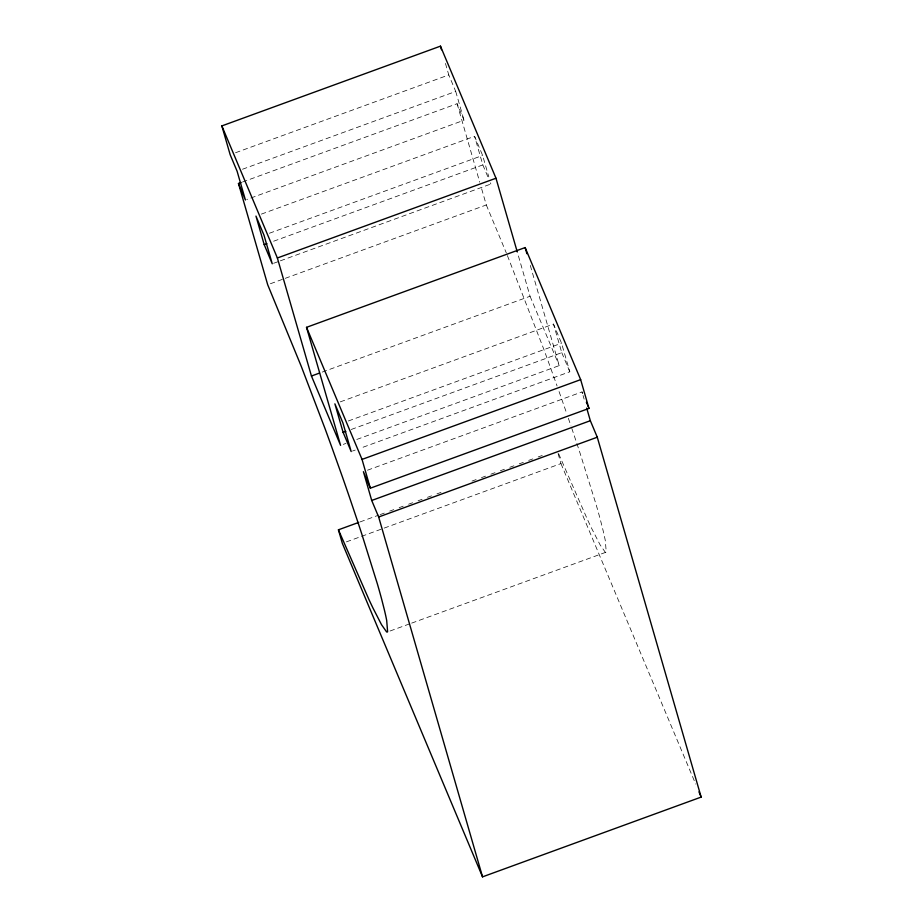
<?xml version="1.0" encoding="UTF-8"?>
<svg xmlns="http://www.w3.org/2000/svg" width="923" height="923" viewBox="0 0 923 923"><rect width="100%" height="100%" fill="white"/><g stroke="black" fill="none" stroke-linecap="round" stroke-linejoin="round"><path stroke-width="0.69" stroke-dasharray="4.62 3.46" d="M235.561 152.733L448.774 74.936L445.14 62.349M242.495 169.244L455.72 91.446L448.774 74.936M242.518 182.016L457.093 103.722L464.027 120.232L246.764 199.506M261.359 214.113L474.584 136.316L482.625 155.445L488.809 176.881M269.401 233.242L482.625 155.445M273.658 241.215L482.833 164.905L474.584 136.316M273.6 263.297L279 261.336M280.35 260.84L490.874 184.023L490.355 182.246M270.393 283.742L283.88 278.827M285.23 278.331L486.306 204.964L480.837 185.984M322.231 372.084L530.056 296.26L517.641 253.225M340.287 401.874L553.512 324.077L561.542 343.206L569.803 371.784L360.628 448.105M348.329 420.992L561.542 343.206M351.236 429.472L561.761 352.655L553.512 324.077M343.287 444.378L345.987 443.386M356.786 439.452L559.211 365.6L530.102 264.774M352.528 451.059L355.228 450.066M367.458 470.211L582.032 391.917L582.459 392.956M360.028 521.945L378.915 515.046M380.264 514.561L384.314 513.084M389.714 511.111L393.763 509.634M399.163 507.662L403.213 506.185M408.612 504.212L412.662 502.735M418.061 500.774L422.099 499.297M427.499 497.324L431.549 495.847M436.948 493.874L440.998 492.397M472.034 481.079L476.083 479.602M481.483 477.629L485.533 476.153M490.932 474.18L494.982 472.703M500.37 470.73L504.42 469.253M509.819 467.292L513.869 465.815M519.268 463.842L523.318 462.365M528.717 460.392L532.767 458.916M538.167 456.954L542.205 455.477M346.39 541.882L382.826 528.591M384.176 528.094L560.965 463.588L558.034 453.435M390.06 631.009L410.297 623.625M411.646 623.129L605.973 552.231M558.657 453.793L587.478 519.557A208.333 11.999 70 0 0 591.551 528.198L600.135 544.905L605.165 552.081A141.773 8.169 70 0 0 606.238 551.942L605.303 540.601A219.362 12.634 70 0 0 602.904 529.733L600.354 519.707A187.069 10.776 70 0 0 596.016 504.235L580.14 453.412A230.45 13.28 70 0 0 575.202 438.506L571.833 428.468M486.306 204.964L506.335 252.994M482.833 164.905L488.867 179.247M490.367 182.835L490.874 184.023M561.761 352.655L569.803 371.784M530.056 296.26L559.211 365.6M560.965 463.588L695.677 784.065M507.385 255.567L543.843 349.344A248.529 14.318 70 0 1 550.743 368.312L557.065 385.952M559.061 391.571L560.999 397.098A185.385 10.684 70 0 1 566.572 413.089M568.36 418.281L570.968 425.93M582.032 391.917L582.551 393.717M583.071 395.517L584.109 399.117M455.72 91.446L464.027 120.232M457.093 103.722L479.741 182.189"/><path stroke-width="1.38" d="M241.168 182.5L238.469 183.492L245.414 200.003L237.096 171.205L230.162 154.706L221.855 125.909L440.467 46.15L495.986 178.231L517.284 251.991M264.209 244.664L255.959 216.086L264.001 235.203L272.25 263.793L264.209 244.664L266.909 243.684M586.705 408.116L590.339 420.703L597.273 437.214L701.145 797.091L482.533 876.85L378.661 516.984L371.715 500.474L363.408 471.688L370.342 488.198L588.966 408.428L580.659 379.641L525.141 247.572L306.517 327.33L340.587 445.359L311.443 376.019L277.373 257.99L495.986 178.231M311.443 376.019L319.531 373.065M343.137 432.426L334.887 403.836L342.929 422.965L351.178 451.543L343.137 432.426L345.837 431.433M370.342 488.198L362.035 459.412L580.659 379.641M371.715 500.474L590.339 420.703M482.533 876.85L342.341 543.359L338.429 529.814L358.678 522.43M378.661 516.984L597.273 437.214M338.429 529.814L368.854 599.327A208.333 11.999 70 0 0 372.938 607.957L381.511 624.663L386.541 631.84A141.773 8.169 70 0 0 387.614 631.701L386.679 620.36A219.362 12.634 70 0 0 384.28 609.492L381.73 599.465A187.069 10.776 70 0 0 377.403 583.994L361.516 533.171A230.45 13.28 70 0 0 356.59 518.276L349.736 498.039A185.385 10.684 70 0 0 342.387 476.856L332.118 448.082A248.529 14.318 70 0 0 325.219 429.114L301.29 366.396L267.693 284.734L238.469 183.492M586.359 402.243L587.236 404.309M587.663 405.335L588.101 406.362M588.528 407.401L588.966 408.428M698.965 791.876L701.145 797.091M221.855 125.909L277.373 257.99M306.517 327.33L362.035 459.412M525.141 247.572L526.906 253.71M440.467 46.15L441.506 49.75"/></g></svg>
